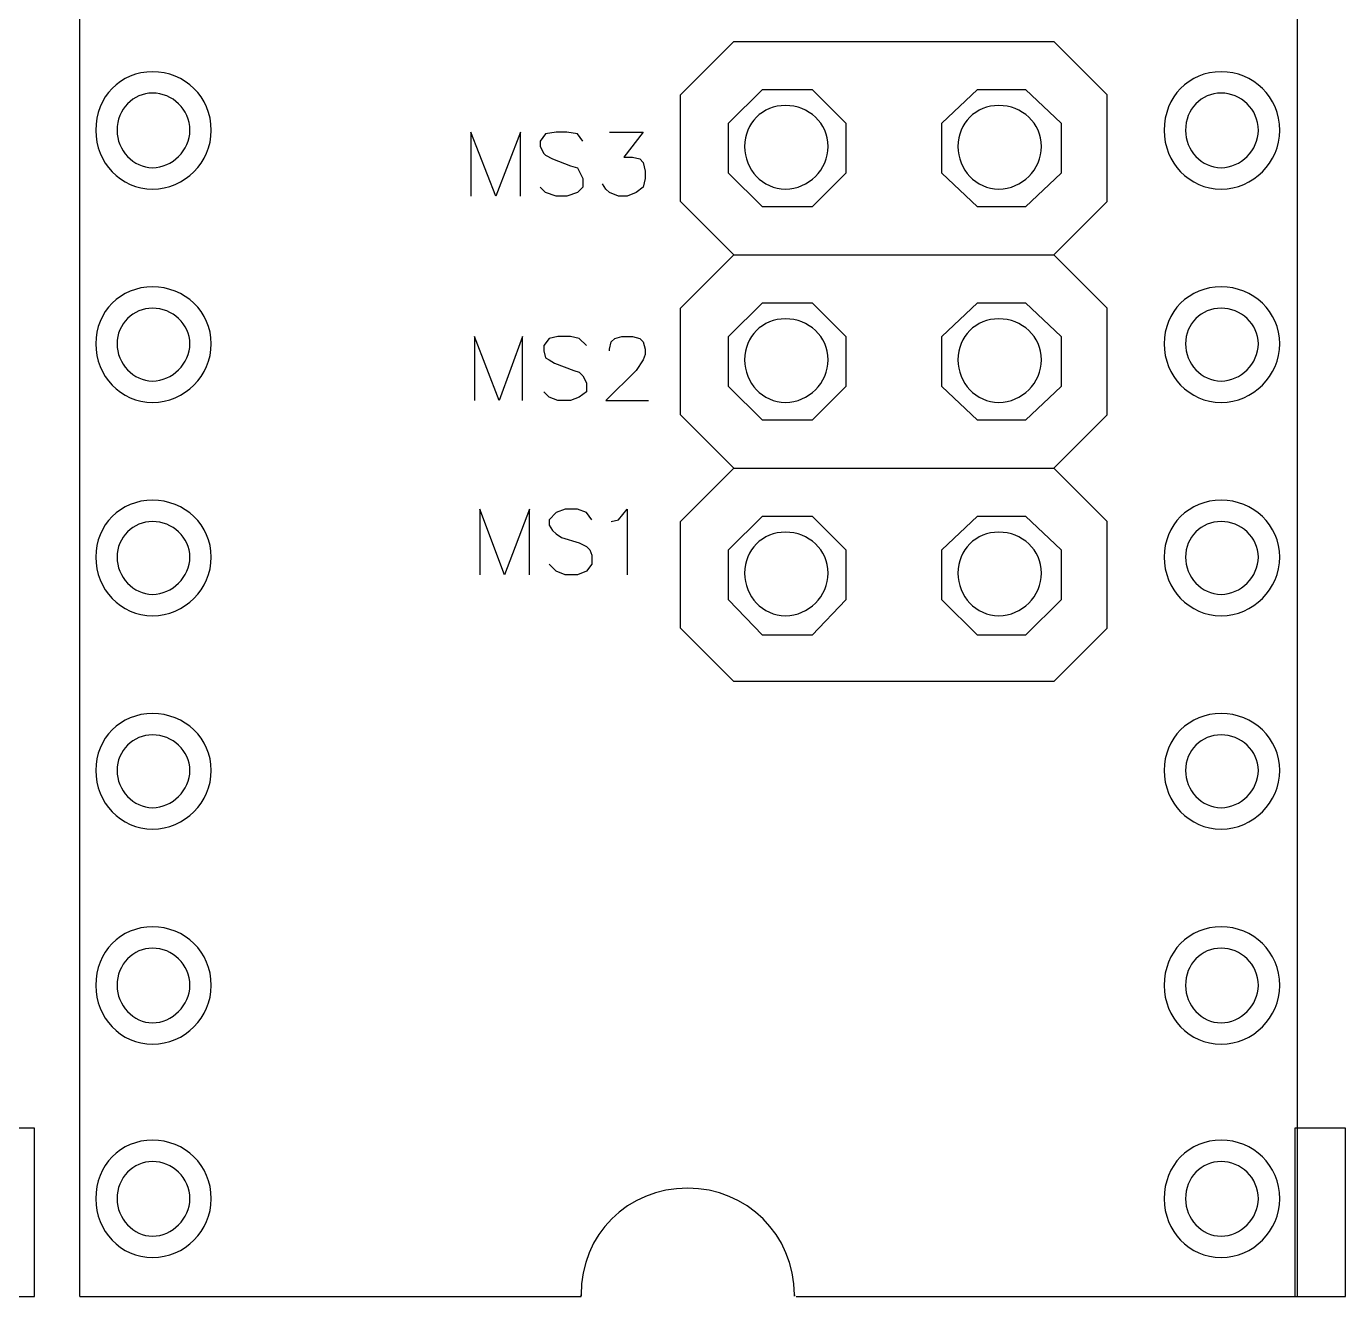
# Model space of a CAD drawing. Extents: x 236 to 550, y 195 to 401.
# Drawn here: x 348.33 to 392.85, y 314.84 to 357.71 of the extents above; entities that cross this region are included whole.
import ezdxf

# ---------------------------------------------------------------- set-up
doc = ezdxf.new("R2010")
doc.units = 0
doc.layers.add('x3v1_1_wiring_diagram', color=7, linetype='CONTINUOUS')

msp = doc.modelspace()

# ---------------------------------------------------------------- linework, layer by layer
at = {"layer": 'x3v1_1_wiring_diagram', "color": 7}
for points in [[(350.1275, 314.8367), (350.1275, 371.8366)], [(391.2276, 314.8367), (391.2276, 371.8366)], [(372.2077, 349.9968), (370.4077, 351.7968), (370.4077, 355.3968), (372.2077, 357.1968), (383.0077, 357.1968)], [(384.8077, 355.3968), (383.0077, 357.1968)], [(374.8476, 355.5768), (375.9877, 354.4367), (375.9877, 352.7566), (374.8476, 351.6168), (373.1675, 351.6168), (372.0277, 352.7566), (372.0277, 354.4367), (373.1675, 355.5768), (374.8476, 355.5768), (374.8476, 355.5768)], [(374.8476, 355.5768), (375.9877, 354.4367), (375.9877, 352.7566), (374.8476, 351.6168), (373.1675, 351.6168), (372.0277, 352.7566), (372.0277, 354.4367), (373.1675, 355.5768), (374.8476, 355.5768), (374.8476, 355.5768)], [(382.0476, 355.5768), (383.2475, 354.4367), (383.2475, 352.7566), (382.0476, 351.6168), (380.4276, 351.6168), (379.2277, 352.7566), (379.2277, 354.4367), (380.4276, 355.5768), (382.0476, 355.5768), (382.0476, 355.5768)], [(382.0476, 355.5768), (383.2475, 354.4367), (383.2475, 352.7566), (382.0476, 351.6168), (380.4276, 351.6168), (379.2277, 352.7566), (379.2277, 354.4367), (380.4276, 355.5768), (382.0476, 355.5768), (382.0476, 355.5768)], [(384.8077, 351.7968), (384.8077, 355.3968)], [(354.5677, 354.1966), (354.5677, 354.1966), (354.5677, 354.1966)], [(354.5677, 354.1966), (354.5677, 354.1966), (354.5677, 354.1966)], [(365.0077, 351.9768), (365.0077, 354.1368), (364.1675, 351.9768), (363.3276, 354.1368), (363.3276, 351.9768)], [(367.1076, 353.8366), (366.9276, 354.0767), (366.5676, 354.1368), (366.2076, 354.1368), (365.8476, 354.0767), (365.6676, 353.8366), (365.6676, 353.6566), (365.7875, 353.4168), (365.8476, 353.3567), (366.0877, 353.2368), (366.6875, 352.9967), (366.9276, 352.9366), (367.1076, 352.5766), (367.1076, 352.2767), (366.9276, 352.0967), (366.5676, 351.9768), (366.2076, 351.9768), (365.8476, 352.0967), (365.6676, 352.2767)], [(368.0076, 354.1368), (369.1477, 354.1368), (368.4875, 353.2966), (368.7877, 353.2966), (369.0275, 353.2368), (369.1477, 353.1166), (369.2075, 352.8167), (369.2075, 352.5766), (369.1477, 352.2767), (368.9076, 352.0967), (368.6077, 351.9768), (368.3075, 351.9768), (368.0076, 352.0967), (367.8877, 352.2166), (367.7675, 352.3966)], [(390.6275, 354.1966), (390.6275, 354.1966), (390.6275, 354.1966)], [(390.6275, 354.1966), (390.6275, 354.1966), (390.6275, 354.1966)], [(383.0077, 349.9968), (384.8077, 351.7968)], [(383.0077, 335.5968), (372.2077, 335.5968), (370.4077, 337.3968), (370.4077, 340.9968), (372.2077, 342.7968), (370.4077, 344.5968), (370.4077, 348.1968), (372.2077, 349.9968)], [(372.2077, 349.9968), (383.0077, 349.9968)], [(384.8077, 348.1968), (383.0077, 349.9968)], [(374.8476, 348.3768), (375.9877, 347.2367), (375.9877, 345.5566), (374.8476, 344.4168), (373.1675, 344.4168), (372.0277, 345.5566), (372.0277, 347.2367), (373.1675, 348.3768), (374.8476, 348.3768), (374.8476, 348.3768)], [(374.8476, 348.3768), (375.9877, 347.2367), (375.9877, 345.5566), (374.8476, 344.4168), (373.1675, 344.4168), (372.0277, 345.5566), (372.0277, 347.2367), (373.1675, 348.3768), (374.8476, 348.3768), (374.8476, 348.3768)], [(382.0476, 348.3768), (383.2475, 347.2367), (383.2475, 345.5566), (382.0476, 344.4168), (380.4276, 344.4168), (379.2277, 345.5566), (379.2277, 347.2367), (380.4276, 348.3768), (382.0476, 348.3768), (382.0476, 348.3768)], [(382.0476, 348.3768), (383.2475, 347.2367), (383.2475, 345.5566), (382.0476, 344.4168), (380.4276, 344.4168), (379.2277, 345.5566), (379.2277, 347.2367), (380.4276, 348.3768), (382.0476, 348.3768), (382.0476, 348.3768)], [(384.8077, 344.5968), (384.8077, 348.1968)], [(354.5677, 346.9966), (354.5677, 346.9966), (354.5677, 346.9966)], [(354.5677, 346.9966), (354.5677, 346.9966), (354.5677, 346.9966)], [(365.0675, 345.0767), (365.0675, 347.2367), (364.2877, 345.0767), (363.4475, 347.2367), (363.4475, 345.0767)], [(367.2275, 346.9368), (366.9877, 347.1766), (366.6875, 347.2367), (366.2677, 347.2367), (365.9675, 347.1766), (365.7875, 346.9368), (365.7875, 346.7568), (365.8476, 346.5167), (365.9675, 346.4566), (366.1475, 346.3367), (366.8077, 346.0966), (366.9877, 346.0368), (367.1076, 345.9166), (367.2275, 345.6768), (367.2275, 345.3766), (366.9877, 345.1966), (366.6875, 345.0767), (366.2677, 345.0767), (365.9675, 345.1966), (365.7875, 345.3766)], [(368.0076, 346.7568), (368.0076, 346.8166), (368.0677, 347.0567), (368.1876, 347.1766), (368.4277, 347.2367), (368.7877, 347.2367), (369.0275, 347.1766), (369.1477, 347.0567), (369.2075, 346.8166), (369.2075, 346.6366), (369.1477, 346.4566), (368.9076, 346.0966), (367.8877, 345.0767), (369.3277, 345.0767)], [(390.6275, 346.9966), (390.6275, 346.9966), (390.6275, 346.9966)], [(390.6275, 346.9966), (390.6275, 346.9966), (390.6275, 346.9966)], [(384.8077, 340.9968), (383.0077, 342.7968), (384.8077, 344.5968)], [(372.2077, 342.7968), (383.0077, 342.7968)], [(365.3076, 339.1968), (365.3076, 341.4166), (364.4677, 339.1968), (363.6275, 341.4166), (363.6275, 339.1968)], [(367.4075, 341.0566), (367.2275, 341.2967), (366.9276, 341.4166), (366.5075, 341.4166), (366.2076, 341.2967), (365.9675, 341.0566), (365.9675, 340.8766), (366.0877, 340.6966), (366.2076, 340.5767), (366.3876, 340.4568), (366.9877, 340.2768), (367.2275, 340.1566), (367.3477, 340.0367), (367.4075, 339.8567), (367.4075, 339.5568), (367.2275, 339.3167), (366.9276, 339.1968), (366.5075, 339.1968), (366.2076, 339.3167), (365.9675, 339.5568)], [(368.0677, 340.9968), (368.3075, 341.0566), (368.6077, 341.4166), (368.6077, 339.1968)], [(374.8476, 341.1768), (375.9877, 340.0367), (375.9877, 338.3566), (374.8476, 337.1567), (373.1675, 337.1567), (372.0277, 338.3566), (372.0277, 340.0367), (373.1675, 341.1768), (374.8476, 341.1768), (374.8476, 341.1768)], [(374.8476, 341.1768), (375.9877, 340.0367), (375.9877, 338.3566), (374.8476, 337.1567), (373.1675, 337.1567), (372.0277, 338.3566), (372.0277, 340.0367), (373.1675, 341.1768), (374.8476, 341.1768), (374.8476, 341.1768)], [(382.0476, 341.1768), (383.2475, 340.0367), (383.2475, 338.3566), (382.0476, 337.1567), (380.4276, 337.1567), (379.2277, 338.3566), (379.2277, 340.0367), (380.4276, 341.1768), (382.0476, 341.1768), (382.0476, 341.1768)], [(382.0476, 341.1768), (383.2475, 340.0367), (383.2475, 338.3566), (382.0476, 337.1567), (380.4276, 337.1567), (379.2277, 338.3566), (379.2277, 340.0367), (380.4276, 341.1768), (382.0476, 341.1768), (382.0476, 341.1768)], [(384.8077, 337.3968), (384.8077, 340.9968)], [(354.5677, 339.7966), (354.5677, 339.7966), (354.5677, 339.7966)], [(354.5677, 339.7966), (354.5677, 339.7966), (354.5677, 339.7966)], [(390.6275, 339.7966), (390.6275, 339.7966), (390.6275, 339.7966)], [(390.6275, 339.7966), (390.6275, 339.7966), (390.6275, 339.7966)], [(383.0077, 335.5968), (384.8077, 337.3968)], [(354.5677, 332.5966), (354.5677, 332.5966), (354.5677, 332.5966)], [(354.5677, 332.5966), (354.5677, 332.5966), (354.5677, 332.5966)], [(390.6275, 332.5966), (390.6275, 332.5966), (390.6275, 332.5966)], [(390.6275, 332.5966), (390.6275, 332.5966), (390.6275, 332.5966)], [(354.5677, 325.3368), (354.5677, 325.3368), (354.5677, 325.3368)], [(354.5677, 325.3368), (354.5677, 325.3368), (354.5677, 325.3368)], [(390.6275, 325.3368), (390.6275, 325.3368), (390.6275, 325.3368)], [(390.6275, 325.3368), (390.6275, 325.3368), (390.6275, 325.3368)], [(346.8872, 314.8367), (348.5999, 314.8367), (348.5999, 320.5273), (346.8872, 320.5273), (346.8872, 314.8367), (346.8872, 314.8367)], [(391.138, 314.8367), (392.8507, 314.8367), (392.8507, 320.5273), (391.138, 320.5273), (391.138, 314.8367), (391.138, 314.8367)], [(354.5677, 318.1368), (354.5677, 318.1368), (354.5677, 318.1368)], [(354.5677, 318.1368), (354.5677, 318.1368), (354.5677, 318.1368)], [(390.6275, 318.1368), (390.6275, 318.1368), (390.6275, 318.1368)], [(390.6275, 318.1368), (390.6275, 318.1368), (390.6275, 318.1368)], [(350.1275, 314.8367), (367.0475, 314.8367)], [(374.3076, 314.8367), (391.2276, 314.8367)]]:
    msp.add_lwpolyline(points, dxfattribs=at)
at = {"layer": 'x3v1_1_wiring_diagram', "color": 1}
for points in [[(353.8477, 354.1966), (353.8477, 354.1966)], [(353.8477, 354.1966), (353.8477, 354.1966)], [(389.9075, 354.1966), (389.9075, 354.1966)], [(389.9075, 354.1966), (389.9075, 354.1966)], [(375.3876, 353.6566), (375.3876, 353.6566)], [(375.3876, 353.6566), (375.3876, 353.6566)], [(382.5876, 353.6566), (382.5876, 353.6566)], [(382.5876, 353.6566), (382.5876, 353.6566)], [(353.8477, 346.9966), (353.8477, 346.9966)], [(353.8477, 346.9966), (353.8477, 346.9966)], [(389.9075, 346.9966), (389.9075, 346.9966)], [(389.9075, 346.9966), (389.9075, 346.9966)], [(375.3876, 346.4566), (375.3876, 346.4566)], [(375.3876, 346.4566), (375.3876, 346.4566)], [(382.5876, 346.4566), (382.5876, 346.4566)], [(382.5876, 346.4566), (382.5876, 346.4566)], [(353.8477, 339.7966), (353.8477, 339.7966)], [(353.8477, 339.7966), (353.8477, 339.7966)], [(389.9075, 339.7966), (389.9075, 339.7966)], [(389.9075, 339.7966), (389.9075, 339.7966)], [(375.3876, 339.2566), (375.3876, 339.2566)], [(375.3876, 339.2566), (375.3876, 339.2566)], [(382.5876, 339.2566), (382.5876, 339.2566)], [(382.5876, 339.2566), (382.5876, 339.2566)], [(353.8477, 332.5966), (353.8477, 332.5966)], [(353.8477, 332.5966), (353.8477, 332.5966)], [(389.9075, 332.5966), (389.9075, 332.5966)], [(389.9075, 332.5966), (389.9075, 332.5966)], [(353.8477, 325.3368), (353.8477, 325.3368)], [(353.8477, 325.3368), (353.8477, 325.3368)], [(389.9075, 325.3368), (389.9075, 325.3368)], [(389.9075, 325.3368), (389.9075, 325.3368)], [(353.8477, 318.1368), (353.8477, 318.1368)], [(353.8477, 318.1368), (353.8477, 318.1368)], [(389.9075, 318.1368), (389.9075, 318.1368)], [(389.9075, 318.1368), (389.9075, 318.1368)]]:
    msp.add_lwpolyline(points, dxfattribs=at)
at = {"layer": 'x3v1_1_wiring_diagram', "color": 7}
for points in [[(352.5877, 356.1766), (351.5077, 356.1766), (350.6675, 355.3367), (350.6675, 354.1966)], [(352.5877, 356.1766), (351.5077, 356.1766), (350.6675, 355.3367), (350.6675, 354.1966)], [(352.5877, 356.1766), (351.5077, 356.1766), (350.6675, 355.3367), (350.6675, 354.1966)], [(352.5877, 356.1766), (351.5077, 356.1766), (350.6675, 355.3367), (350.6675, 354.1966)], [(354.5677, 354.1966), (354.5677, 355.3367), (353.6677, 356.1766), (352.5877, 356.1766)], [(354.5677, 354.1966), (354.5677, 355.3367), (353.6677, 356.1766), (352.5877, 356.1766)], [(354.5677, 354.1966), (354.5677, 355.3367), (353.6677, 356.1766), (352.5877, 356.1766)], [(354.5677, 354.1966), (354.5677, 355.3367), (353.6677, 356.1766), (352.5877, 356.1766)], [(388.6475, 356.1766), (387.5675, 356.1766), (386.7276, 355.3367), (386.7276, 354.1966)], [(388.6475, 356.1766), (387.5675, 356.1766), (386.7276, 355.3367), (386.7276, 354.1966)], [(388.6475, 356.1766), (387.5675, 356.1766), (386.7276, 355.3367), (386.7276, 354.1966)], [(388.6475, 356.1766), (387.5675, 356.1766), (386.7276, 355.3367), (386.7276, 354.1966)], [(390.6275, 354.1966), (390.6275, 355.3367), (389.7275, 356.1766), (388.6475, 356.1766)], [(390.6275, 354.1966), (390.6275, 355.3367), (389.7275, 356.1766), (388.6475, 356.1766)], [(390.6275, 354.1966), (390.6275, 355.3367), (389.7275, 356.1766), (388.6475, 356.1766)], [(390.6275, 354.1966), (390.6275, 355.3367), (389.7275, 356.1766), (388.6475, 356.1766)], [(350.6675, 354.1966), (350.6675, 353.1166), (351.5077, 352.2166), (352.5877, 352.2166)], [(350.6675, 354.1966), (350.6675, 353.1166), (351.5077, 352.2166), (352.5877, 352.2166)], [(350.6675, 354.1966), (350.6675, 353.1166), (351.5077, 352.2166), (352.5877, 352.2166)], [(350.6675, 354.1966), (350.6675, 353.1166), (351.5077, 352.2166), (352.5877, 352.2166)], [(352.5877, 352.2166), (353.6677, 352.2166), (354.5677, 353.1166), (354.5677, 354.1966)], [(352.5877, 352.2166), (353.6677, 352.2166), (354.5677, 353.1166), (354.5677, 354.1966)], [(352.5877, 352.2166), (353.6677, 352.2166), (354.5677, 353.1166), (354.5677, 354.1966)], [(352.5877, 352.2166), (353.6677, 352.2166), (354.5677, 353.1166), (354.5677, 354.1966)], [(386.7276, 354.1966), (386.7276, 353.1166), (387.5675, 352.2166), (388.6475, 352.2166)], [(386.7276, 354.1966), (386.7276, 353.1166), (387.5675, 352.2166), (388.6475, 352.2166)], [(386.7276, 354.1966), (386.7276, 353.1166), (387.5675, 352.2166), (388.6475, 352.2166)], [(386.7276, 354.1966), (386.7276, 353.1166), (387.5675, 352.2166), (388.6475, 352.2166)], [(388.6475, 352.2166), (389.7275, 352.2166), (390.6275, 353.1166), (390.6275, 354.1966)], [(388.6475, 352.2166), (389.7275, 352.2166), (390.6275, 353.1166), (390.6275, 354.1966)], [(388.6475, 352.2166), (389.7275, 352.2166), (390.6275, 353.1166), (390.6275, 354.1966)], [(388.6475, 352.2166), (389.7275, 352.2166), (390.6275, 353.1166), (390.6275, 354.1966)], [(352.5877, 348.9168), (351.5077, 348.9168), (350.6675, 348.0766), (350.6675, 346.9966)], [(352.5877, 348.9168), (351.5077, 348.9168), (350.6675, 348.0766), (350.6675, 346.9966)], [(352.5877, 348.9168), (351.5077, 348.9168), (350.6675, 348.0766), (350.6675, 346.9966)], [(352.5877, 348.9168), (351.5077, 348.9168), (350.6675, 348.0766), (350.6675, 346.9966)], [(354.5677, 346.9966), (354.5677, 348.0766), (353.6677, 348.9168), (352.5877, 348.9168)], [(354.5677, 346.9966), (354.5677, 348.0766), (353.6677, 348.9168), (352.5877, 348.9168)], [(354.5677, 346.9966), (354.5677, 348.0766), (353.6677, 348.9168), (352.5877, 348.9168)], [(354.5677, 346.9966), (354.5677, 348.0766), (353.6677, 348.9168), (352.5877, 348.9168)], [(388.6475, 348.9168), (387.5675, 348.9168), (386.7276, 348.0766), (386.7276, 346.9966)], [(388.6475, 348.9168), (387.5675, 348.9168), (386.7276, 348.0766), (386.7276, 346.9966)], [(388.6475, 348.9168), (387.5675, 348.9168), (386.7276, 348.0766), (386.7276, 346.9966)], [(388.6475, 348.9168), (387.5675, 348.9168), (386.7276, 348.0766), (386.7276, 346.9966)], [(390.6275, 346.9966), (390.6275, 348.0766), (389.7275, 348.9168), (388.6475, 348.9168)], [(390.6275, 346.9966), (390.6275, 348.0766), (389.7275, 348.9168), (388.6475, 348.9168)], [(390.6275, 346.9966), (390.6275, 348.0766), (389.7275, 348.9168), (388.6475, 348.9168)], [(390.6275, 346.9966), (390.6275, 348.0766), (389.7275, 348.9168), (388.6475, 348.9168)], [(350.6675, 346.9966), (350.6675, 345.9166), (351.5077, 345.0166), (352.5877, 345.0166)], [(350.6675, 346.9966), (350.6675, 345.9166), (351.5077, 345.0166), (352.5877, 345.0166)], [(350.6675, 346.9966), (350.6675, 345.9166), (351.5077, 345.0166), (352.5877, 345.0166)], [(350.6675, 346.9966), (350.6675, 345.9166), (351.5077, 345.0166), (352.5877, 345.0166)], [(352.5877, 345.0166), (353.6677, 345.0166), (354.5677, 345.9166), (354.5677, 346.9966)], [(352.5877, 345.0166), (353.6677, 345.0166), (354.5677, 345.9166), (354.5677, 346.9966)], [(352.5877, 345.0166), (353.6677, 345.0166), (354.5677, 345.9166), (354.5677, 346.9966)], [(352.5877, 345.0166), (353.6677, 345.0166), (354.5677, 345.9166), (354.5677, 346.9966)], [(386.7276, 346.9966), (386.7276, 345.9166), (387.5675, 345.0166), (388.6475, 345.0166)], [(386.7276, 346.9966), (386.7276, 345.9166), (387.5675, 345.0166), (388.6475, 345.0166)], [(386.7276, 346.9966), (386.7276, 345.9166), (387.5675, 345.0166), (388.6475, 345.0166)], [(386.7276, 346.9966), (386.7276, 345.9166), (387.5675, 345.0166), (388.6475, 345.0166)], [(388.6475, 345.0166), (389.7275, 345.0166), (390.6275, 345.9166), (390.6275, 346.9966)], [(388.6475, 345.0166), (389.7275, 345.0166), (390.6275, 345.9166), (390.6275, 346.9966)], [(388.6475, 345.0166), (389.7275, 345.0166), (390.6275, 345.9166), (390.6275, 346.9966)], [(388.6475, 345.0166), (389.7275, 345.0166), (390.6275, 345.9166), (390.6275, 346.9966)], [(352.5877, 341.7168), (351.5077, 341.7168), (350.6675, 340.8766), (350.6675, 339.7966)], [(352.5877, 341.7168), (351.5077, 341.7168), (350.6675, 340.8766), (350.6675, 339.7966)], [(352.5877, 341.7168), (351.5077, 341.7168), (350.6675, 340.8766), (350.6675, 339.7966)], [(352.5877, 341.7168), (351.5077, 341.7168), (350.6675, 340.8766), (350.6675, 339.7966)], [(354.5677, 339.7966), (354.5677, 340.8766), (353.6677, 341.7168), (352.5877, 341.7168)], [(354.5677, 339.7966), (354.5677, 340.8766), (353.6677, 341.7168), (352.5877, 341.7168)], [(354.5677, 339.7966), (354.5677, 340.8766), (353.6677, 341.7168), (352.5877, 341.7168)], [(354.5677, 339.7966), (354.5677, 340.8766), (353.6677, 341.7168), (352.5877, 341.7168)], [(388.6475, 341.7168), (387.5675, 341.7168), (386.7276, 340.8766), (386.7276, 339.7966)], [(388.6475, 341.7168), (387.5675, 341.7168), (386.7276, 340.8766), (386.7276, 339.7966)], [(388.6475, 341.7168), (387.5675, 341.7168), (386.7276, 340.8766), (386.7276, 339.7966)], [(388.6475, 341.7168), (387.5675, 341.7168), (386.7276, 340.8766), (386.7276, 339.7966)], [(390.6275, 339.7966), (390.6275, 340.8766), (389.7275, 341.7168), (388.6475, 341.7168)], [(390.6275, 339.7966), (390.6275, 340.8766), (389.7275, 341.7168), (388.6475, 341.7168)], [(390.6275, 339.7966), (390.6275, 340.8766), (389.7275, 341.7168), (388.6475, 341.7168)], [(390.6275, 339.7966), (390.6275, 340.8766), (389.7275, 341.7168), (388.6475, 341.7168)], [(350.6675, 339.7966), (350.6675, 338.7166), (351.5077, 337.8166), (352.5877, 337.8166)], [(350.6675, 339.7966), (350.6675, 338.7166), (351.5077, 337.8166), (352.5877, 337.8166)], [(350.6675, 339.7966), (350.6675, 338.7166), (351.5077, 337.8166), (352.5877, 337.8166)], [(350.6675, 339.7966), (350.6675, 338.7166), (351.5077, 337.8166), (352.5877, 337.8166)], [(352.5877, 337.8166), (353.6677, 337.8166), (354.5677, 338.7166), (354.5677, 339.7966)], [(352.5877, 337.8166), (353.6677, 337.8166), (354.5677, 338.7166), (354.5677, 339.7966)], [(352.5877, 337.8166), (353.6677, 337.8166), (354.5677, 338.7166), (354.5677, 339.7966)], [(352.5877, 337.8166), (353.6677, 337.8166), (354.5677, 338.7166), (354.5677, 339.7966)], [(386.7276, 339.7966), (386.7276, 338.7166), (387.5675, 337.8166), (388.6475, 337.8166)], [(386.7276, 339.7966), (386.7276, 338.7166), (387.5675, 337.8166), (388.6475, 337.8166)], [(386.7276, 339.7966), (386.7276, 338.7166), (387.5675, 337.8166), (388.6475, 337.8166)], [(386.7276, 339.7966), (386.7276, 338.7166), (387.5675, 337.8166), (388.6475, 337.8166)], [(388.6475, 337.8166), (389.7275, 337.8166), (390.6275, 338.7166), (390.6275, 339.7966)], [(388.6475, 337.8166), (389.7275, 337.8166), (390.6275, 338.7166), (390.6275, 339.7966)], [(388.6475, 337.8166), (389.7275, 337.8166), (390.6275, 338.7166), (390.6275, 339.7966)], [(388.6475, 337.8166), (389.7275, 337.8166), (390.6275, 338.7166), (390.6275, 339.7966)], [(352.5877, 334.5168), (351.5077, 334.5168), (350.6675, 333.6766), (350.6675, 332.5966)], [(352.5877, 334.5168), (351.5077, 334.5168), (350.6675, 333.6766), (350.6675, 332.5966)], [(352.5877, 334.5168), (351.5077, 334.5168), (350.6675, 333.6766), (350.6675, 332.5966)], [(352.5877, 334.5168), (351.5077, 334.5168), (350.6675, 333.6766), (350.6675, 332.5966)], [(354.5677, 332.5966), (354.5677, 333.6766), (353.6677, 334.5168), (352.5877, 334.5168)], [(354.5677, 332.5966), (354.5677, 333.6766), (353.6677, 334.5168), (352.5877, 334.5168)], [(354.5677, 332.5966), (354.5677, 333.6766), (353.6677, 334.5168), (352.5877, 334.5168)], [(354.5677, 332.5966), (354.5677, 333.6766), (353.6677, 334.5168), (352.5877, 334.5168)], [(388.6475, 334.5168), (387.5675, 334.5168), (386.7276, 333.6766), (386.7276, 332.5966)], [(388.6475, 334.5168), (387.5675, 334.5168), (386.7276, 333.6766), (386.7276, 332.5966)], [(388.6475, 334.5168), (387.5675, 334.5168), (386.7276, 333.6766), (386.7276, 332.5966)], [(388.6475, 334.5168), (387.5675, 334.5168), (386.7276, 333.6766), (386.7276, 332.5966)], [(390.6275, 332.5966), (390.6275, 333.6766), (389.7275, 334.5168), (388.6475, 334.5168)], [(390.6275, 332.5966), (390.6275, 333.6766), (389.7275, 334.5168), (388.6475, 334.5168)], [(390.6275, 332.5966), (390.6275, 333.6766), (389.7275, 334.5168), (388.6475, 334.5168)], [(390.6275, 332.5966), (390.6275, 333.6766), (389.7275, 334.5168), (388.6475, 334.5168)], [(350.6675, 332.5966), (350.6675, 331.5166), (351.5077, 330.6166), (352.5877, 330.6166)], [(350.6675, 332.5966), (350.6675, 331.5166), (351.5077, 330.6166), (352.5877, 330.6166)], [(350.6675, 332.5966), (350.6675, 331.5166), (351.5077, 330.6166), (352.5877, 330.6166)], [(350.6675, 332.5966), (350.6675, 331.5166), (351.5077, 330.6166), (352.5877, 330.6166)], [(352.5877, 330.6166), (353.6677, 330.6166), (354.5677, 331.5166), (354.5677, 332.5966)], [(352.5877, 330.6166), (353.6677, 330.6166), (354.5677, 331.5166), (354.5677, 332.5966)], [(352.5877, 330.6166), (353.6677, 330.6166), (354.5677, 331.5166), (354.5677, 332.5966)], [(352.5877, 330.6166), (353.6677, 330.6166), (354.5677, 331.5166), (354.5677, 332.5966)], [(386.7276, 332.5966), (386.7276, 331.5166), (387.5675, 330.6166), (388.6475, 330.6166)], [(386.7276, 332.5966), (386.7276, 331.5166), (387.5675, 330.6166), (388.6475, 330.6166)], [(386.7276, 332.5966), (386.7276, 331.5166), (387.5675, 330.6166), (388.6475, 330.6166)], [(386.7276, 332.5966), (386.7276, 331.5166), (387.5675, 330.6166), (388.6475, 330.6166)], [(388.6475, 330.6166), (389.7275, 330.6166), (390.6275, 331.5166), (390.6275, 332.5966)], [(388.6475, 330.6166), (389.7275, 330.6166), (390.6275, 331.5166), (390.6275, 332.5966)], [(388.6475, 330.6166), (389.7275, 330.6166), (390.6275, 331.5166), (390.6275, 332.5966)], [(388.6475, 330.6166), (389.7275, 330.6166), (390.6275, 331.5166), (390.6275, 332.5966)], [(352.5877, 327.3168), (351.5077, 327.3168), (350.6675, 326.4766), (350.6675, 325.3368)], [(352.5877, 327.3168), (351.5077, 327.3168), (350.6675, 326.4766), (350.6675, 325.3368)], [(352.5877, 327.3168), (351.5077, 327.3168), (350.6675, 326.4766), (350.6675, 325.3368)], [(352.5877, 327.3168), (351.5077, 327.3168), (350.6675, 326.4766), (350.6675, 325.3368)], [(354.5677, 325.3368), (354.5677, 326.4766), (353.6677, 327.3168), (352.5877, 327.3168)], [(354.5677, 325.3368), (354.5677, 326.4766), (353.6677, 327.3168), (352.5877, 327.3168)], [(354.5677, 325.3368), (354.5677, 326.4766), (353.6677, 327.3168), (352.5877, 327.3168)], [(354.5677, 325.3368), (354.5677, 326.4766), (353.6677, 327.3168), (352.5877, 327.3168)], [(388.6475, 327.3168), (387.5675, 327.3168), (386.7276, 326.4766), (386.7276, 325.3368)], [(388.6475, 327.3168), (387.5675, 327.3168), (386.7276, 326.4766), (386.7276, 325.3368)], [(388.6475, 327.3168), (387.5675, 327.3168), (386.7276, 326.4766), (386.7276, 325.3368)], [(388.6475, 327.3168), (387.5675, 327.3168), (386.7276, 326.4766), (386.7276, 325.3368)], [(390.6275, 325.3368), (390.6275, 326.4766), (389.7275, 327.3168), (388.6475, 327.3168)], [(390.6275, 325.3368), (390.6275, 326.4766), (389.7275, 327.3168), (388.6475, 327.3168)], [(390.6275, 325.3368), (390.6275, 326.4766), (389.7275, 327.3168), (388.6475, 327.3168)], [(390.6275, 325.3368), (390.6275, 326.4766), (389.7275, 327.3168), (388.6475, 327.3168)], [(350.6675, 325.3368), (350.6675, 324.2568), (351.5077, 323.3568), (352.5877, 323.3568)], [(350.6675, 325.3368), (350.6675, 324.2568), (351.5077, 323.3568), (352.5877, 323.3568)], [(350.6675, 325.3368), (350.6675, 324.2568), (351.5077, 323.3568), (352.5877, 323.3568)], [(350.6675, 325.3368), (350.6675, 324.2568), (351.5077, 323.3568), (352.5877, 323.3568)], [(352.5877, 323.3568), (353.6677, 323.3568), (354.5677, 324.2568), (354.5677, 325.3368)], [(352.5877, 323.3568), (353.6677, 323.3568), (354.5677, 324.2568), (354.5677, 325.3368)], [(352.5877, 323.3568), (353.6677, 323.3568), (354.5677, 324.2568), (354.5677, 325.3368)], [(352.5877, 323.3568), (353.6677, 323.3568), (354.5677, 324.2568), (354.5677, 325.3368)], [(386.7276, 325.3368), (386.7276, 324.2568), (387.5675, 323.3568), (388.6475, 323.3568)], [(386.7276, 325.3368), (386.7276, 324.2568), (387.5675, 323.3568), (388.6475, 323.3568)], [(386.7276, 325.3368), (386.7276, 324.2568), (387.5675, 323.3568), (388.6475, 323.3568)], [(386.7276, 325.3368), (386.7276, 324.2568), (387.5675, 323.3568), (388.6475, 323.3568)], [(388.6475, 323.3568), (389.7275, 323.3568), (390.6275, 324.2568), (390.6275, 325.3368)], [(388.6475, 323.3568), (389.7275, 323.3568), (390.6275, 324.2568), (390.6275, 325.3368)], [(388.6475, 323.3568), (389.7275, 323.3568), (390.6275, 324.2568), (390.6275, 325.3368)], [(388.6475, 323.3568), (389.7275, 323.3568), (390.6275, 324.2568), (390.6275, 325.3368)], [(352.5877, 320.1168), (351.5077, 320.1168), (350.6675, 319.2766), (350.6675, 318.1368)], [(352.5877, 320.1168), (351.5077, 320.1168), (350.6675, 319.2766), (350.6675, 318.1368)], [(352.5877, 320.1168), (351.5077, 320.1168), (350.6675, 319.2766), (350.6675, 318.1368)], [(352.5877, 320.1168), (351.5077, 320.1168), (350.6675, 319.2766), (350.6675, 318.1368)], [(354.5677, 318.1368), (354.5677, 319.2766), (353.6677, 320.1168), (352.5877, 320.1168)], [(354.5677, 318.1368), (354.5677, 319.2766), (353.6677, 320.1168), (352.5877, 320.1168)], [(354.5677, 318.1368), (354.5677, 319.2766), (353.6677, 320.1168), (352.5877, 320.1168)], [(354.5677, 318.1368), (354.5677, 319.2766), (353.6677, 320.1168), (352.5877, 320.1168)], [(388.6475, 320.1168), (387.5675, 320.1168), (386.7276, 319.2766), (386.7276, 318.1368)], [(388.6475, 320.1168), (387.5675, 320.1168), (386.7276, 319.2766), (386.7276, 318.1368)], [(388.6475, 320.1168), (387.5675, 320.1168), (386.7276, 319.2766), (386.7276, 318.1368)], [(388.6475, 320.1168), (387.5675, 320.1168), (386.7276, 319.2766), (386.7276, 318.1368)], [(390.6275, 318.1368), (390.6275, 319.2766), (389.7275, 320.1168), (388.6475, 320.1168)], [(390.6275, 318.1368), (390.6275, 319.2766), (389.7275, 320.1168), (388.6475, 320.1168)], [(390.6275, 318.1368), (390.6275, 319.2766), (389.7275, 320.1168), (388.6475, 320.1168)], [(390.6275, 318.1368), (390.6275, 319.2766), (389.7275, 320.1168), (388.6475, 320.1168)], [(370.6475, 318.4968), (368.6077, 318.4968), (367.0475, 316.9366), (367.0475, 314.8968)], [(374.2475, 314.8968), (374.2475, 316.9366), (372.6275, 318.4968), (370.6475, 318.4968)], [(350.6675, 318.1368), (350.6675, 317.0568), (351.5077, 316.1568), (352.5877, 316.1568)], [(350.6675, 318.1368), (350.6675, 317.0568), (351.5077, 316.1568), (352.5877, 316.1568)], [(350.6675, 318.1368), (350.6675, 317.0568), (351.5077, 316.1568), (352.5877, 316.1568)], [(350.6675, 318.1368), (350.6675, 317.0568), (351.5077, 316.1568), (352.5877, 316.1568)], [(352.5877, 316.1568), (353.6677, 316.1568), (354.5677, 317.0568), (354.5677, 318.1368)], [(352.5877, 316.1568), (353.6677, 316.1568), (354.5677, 317.0568), (354.5677, 318.1368)], [(352.5877, 316.1568), (353.6677, 316.1568), (354.5677, 317.0568), (354.5677, 318.1368)], [(352.5877, 316.1568), (353.6677, 316.1568), (354.5677, 317.0568), (354.5677, 318.1368)], [(386.7276, 318.1368), (386.7276, 317.0568), (387.5675, 316.1568), (388.6475, 316.1568)], [(386.7276, 318.1368), (386.7276, 317.0568), (387.5675, 316.1568), (388.6475, 316.1568)], [(386.7276, 318.1368), (386.7276, 317.0568), (387.5675, 316.1568), (388.6475, 316.1568)], [(386.7276, 318.1368), (386.7276, 317.0568), (387.5675, 316.1568), (388.6475, 316.1568)], [(388.6475, 316.1568), (389.7275, 316.1568), (390.6275, 317.0568), (390.6275, 318.1368)], [(388.6475, 316.1568), (389.7275, 316.1568), (390.6275, 317.0568), (390.6275, 318.1368)], [(388.6475, 316.1568), (389.7275, 316.1568), (390.6275, 317.0568), (390.6275, 318.1368)], [(388.6475, 316.1568), (389.7275, 316.1568), (390.6275, 317.0568), (390.6275, 318.1368)], [(367.0475, 314.8968), (367.0475, 314.8367), (367.0475, 314.8367), (367.0475, 314.8968)], [(374.2475, 314.8968), (374.2475, 314.8367), (374.2475, 314.8367), (374.2475, 314.8968)]]:
    msp.add_open_spline(points, degree=3, dxfattribs=at)
at = {"layer": 'x3v1_1_wiring_diagram', "color": 1}
for points in [[(352.5877, 355.4566), (351.9275, 355.4566), (351.3875, 354.9166), (351.3875, 354.1966)], [(352.5877, 355.4566), (351.9275, 355.4566), (351.3875, 354.9166), (351.3875, 354.1966)], [(353.8477, 354.1966), (353.8477, 354.9166), (353.2476, 355.4566), (352.5877, 355.4566)], [(353.8477, 354.1966), (353.8477, 354.9166), (353.2476, 355.4566), (352.5877, 355.4566)], [(388.6475, 355.4566), (387.9876, 355.4566), (387.4476, 354.9166), (387.4476, 354.1966)], [(388.6475, 355.4566), (387.9876, 355.4566), (387.4476, 354.9166), (387.4476, 354.1966)], [(389.9075, 354.1966), (389.9075, 354.9166), (389.3077, 355.4566), (388.6475, 355.4566)], [(389.9075, 354.1966), (389.9075, 354.9166), (389.3077, 355.4566), (388.6475, 355.4566)], [(373.9476, 355.0368), (373.1675, 355.0368), (372.5677, 354.4367), (372.5677, 353.6566)], [(373.9476, 355.0368), (373.1675, 355.0368), (372.5677, 354.4367), (372.5677, 353.6566)], [(375.3876, 353.6566), (375.3876, 354.4367), (374.7277, 355.0368), (373.9476, 355.0368)], [(375.3876, 353.6566), (375.3876, 354.4367), (374.7277, 355.0368), (373.9476, 355.0368)], [(381.1476, 355.0368), (380.3675, 355.0368), (379.7677, 354.4367), (379.7677, 353.6566)], [(381.1476, 355.0368), (380.3675, 355.0368), (379.7677, 354.4367), (379.7677, 353.6566)], [(382.5876, 353.6566), (382.5876, 354.4367), (381.9277, 355.0368), (381.1476, 355.0368)], [(382.5876, 353.6566), (382.5876, 354.4367), (381.9277, 355.0368), (381.1476, 355.0368)], [(351.3875, 354.1966), (351.3875, 353.5367), (351.9275, 352.9366), (352.5877, 352.9366)], [(351.3875, 354.1966), (351.3875, 353.5367), (351.9275, 352.9366), (352.5877, 352.9366)], [(352.5877, 352.9366), (353.2476, 352.9366), (353.8477, 353.5367), (353.8477, 354.1966)], [(352.5877, 352.9366), (353.2476, 352.9366), (353.8477, 353.5367), (353.8477, 354.1966)], [(387.4476, 354.1966), (387.4476, 353.5367), (387.9876, 352.9366), (388.6475, 352.9366)], [(387.4476, 354.1966), (387.4476, 353.5367), (387.9876, 352.9366), (388.6475, 352.9366)], [(388.6475, 352.9366), (389.3077, 352.9366), (389.9075, 353.5367), (389.9075, 354.1966)], [(388.6475, 352.9366), (389.3077, 352.9366), (389.9075, 353.5367), (389.9075, 354.1966)], [(372.5677, 353.6566), (372.5677, 352.8768), (373.1675, 352.2166), (373.9476, 352.2166)], [(372.5677, 353.6566), (372.5677, 352.8768), (373.1675, 352.2166), (373.9476, 352.2166)], [(373.9476, 352.2166), (374.7277, 352.2166), (375.3876, 352.8768), (375.3876, 353.6566)], [(373.9476, 352.2166), (374.7277, 352.2166), (375.3876, 352.8768), (375.3876, 353.6566)], [(379.7677, 353.6566), (379.7677, 352.8768), (380.3675, 352.2166), (381.1476, 352.2166)], [(379.7677, 353.6566), (379.7677, 352.8768), (380.3675, 352.2166), (381.1476, 352.2166)], [(381.1476, 352.2166), (381.9277, 352.2166), (382.5876, 352.8768), (382.5876, 353.6566)], [(381.1476, 352.2166), (381.9277, 352.2166), (382.5876, 352.8768), (382.5876, 353.6566)], [(352.5877, 348.1968), (351.9275, 348.1968), (351.3875, 347.6568), (351.3875, 346.9966)], [(352.5877, 348.1968), (351.9275, 348.1968), (351.3875, 347.6568), (351.3875, 346.9966)], [(353.8477, 346.9966), (353.8477, 347.6568), (353.2476, 348.1968), (352.5877, 348.1968)], [(353.8477, 346.9966), (353.8477, 347.6568), (353.2476, 348.1968), (352.5877, 348.1968)], [(388.6475, 348.1968), (387.9876, 348.1968), (387.4476, 347.6568), (387.4476, 346.9966)], [(388.6475, 348.1968), (387.9876, 348.1968), (387.4476, 347.6568), (387.4476, 346.9966)], [(389.9075, 346.9966), (389.9075, 347.6568), (389.3077, 348.1968), (388.6475, 348.1968)], [(389.9075, 346.9966), (389.9075, 347.6568), (389.3077, 348.1968), (388.6475, 348.1968)], [(373.9476, 347.8368), (373.1675, 347.8368), (372.5677, 347.2367), (372.5677, 346.4566)], [(373.9476, 347.8368), (373.1675, 347.8368), (372.5677, 347.2367), (372.5677, 346.4566)], [(375.3876, 346.4566), (375.3876, 347.2367), (374.7277, 347.8368), (373.9476, 347.8368)], [(375.3876, 346.4566), (375.3876, 347.2367), (374.7277, 347.8368), (373.9476, 347.8368)], [(381.1476, 347.8368), (380.3675, 347.8368), (379.7677, 347.2367), (379.7677, 346.4566)], [(381.1476, 347.8368), (380.3675, 347.8368), (379.7677, 347.2367), (379.7677, 346.4566)], [(382.5876, 346.4566), (382.5876, 347.2367), (381.9277, 347.8368), (381.1476, 347.8368)], [(382.5876, 346.4566), (382.5876, 347.2367), (381.9277, 347.8368), (381.1476, 347.8368)], [(351.3875, 346.9966), (351.3875, 346.3367), (351.9275, 345.7366), (352.5877, 345.7366)], [(351.3875, 346.9966), (351.3875, 346.3367), (351.9275, 345.7366), (352.5877, 345.7366)], [(352.5877, 345.7366), (353.2476, 345.7366), (353.8477, 346.3367), (353.8477, 346.9966)], [(352.5877, 345.7366), (353.2476, 345.7366), (353.8477, 346.3367), (353.8477, 346.9966)], [(387.4476, 346.9966), (387.4476, 346.3367), (387.9876, 345.7366), (388.6475, 345.7366)], [(387.4476, 346.9966), (387.4476, 346.3367), (387.9876, 345.7366), (388.6475, 345.7366)], [(388.6475, 345.7366), (389.3077, 345.7366), (389.9075, 346.3367), (389.9075, 346.9966)], [(388.6475, 345.7366), (389.3077, 345.7366), (389.9075, 346.3367), (389.9075, 346.9966)], [(372.5677, 346.4566), (372.5677, 345.6768), (373.1675, 345.0166), (373.9476, 345.0166)], [(372.5677, 346.4566), (372.5677, 345.6768), (373.1675, 345.0166), (373.9476, 345.0166)], [(373.9476, 345.0166), (374.7277, 345.0166), (375.3876, 345.6768), (375.3876, 346.4566)], [(373.9476, 345.0166), (374.7277, 345.0166), (375.3876, 345.6768), (375.3876, 346.4566)], [(379.7677, 346.4566), (379.7677, 345.6768), (380.3675, 345.0166), (381.1476, 345.0166)], [(379.7677, 346.4566), (379.7677, 345.6768), (380.3675, 345.0166), (381.1476, 345.0166)], [(381.1476, 345.0166), (381.9277, 345.0166), (382.5876, 345.6768), (382.5876, 346.4566)], [(381.1476, 345.0166), (381.9277, 345.0166), (382.5876, 345.6768), (382.5876, 346.4566)], [(352.5877, 340.9968), (351.9275, 340.9968), (351.3875, 340.4568), (351.3875, 339.7966)], [(352.5877, 340.9968), (351.9275, 340.9968), (351.3875, 340.4568), (351.3875, 339.7966)], [(353.8477, 339.7966), (353.8477, 340.4568), (353.2476, 340.9968), (352.5877, 340.9968)], [(353.8477, 339.7966), (353.8477, 340.4568), (353.2476, 340.9968), (352.5877, 340.9968)], [(373.9476, 340.6368), (373.1675, 340.6368), (372.5677, 340.0367), (372.5677, 339.2566)], [(373.9476, 340.6368), (373.1675, 340.6368), (372.5677, 340.0367), (372.5677, 339.2566)], [(375.3876, 339.2566), (375.3876, 340.0367), (374.7277, 340.6368), (373.9476, 340.6368)], [(375.3876, 339.2566), (375.3876, 340.0367), (374.7277, 340.6368), (373.9476, 340.6368)], [(381.1476, 340.6368), (380.3675, 340.6368), (379.7677, 340.0367), (379.7677, 339.2566)], [(381.1476, 340.6368), (380.3675, 340.6368), (379.7677, 340.0367), (379.7677, 339.2566)], [(382.5876, 339.2566), (382.5876, 340.0367), (381.9277, 340.6368), (381.1476, 340.6368)], [(382.5876, 339.2566), (382.5876, 340.0367), (381.9277, 340.6368), (381.1476, 340.6368)], [(388.6475, 340.9968), (387.9876, 340.9968), (387.4476, 340.4568), (387.4476, 339.7966)], [(388.6475, 340.9968), (387.9876, 340.9968), (387.4476, 340.4568), (387.4476, 339.7966)], [(389.9075, 339.7966), (389.9075, 340.4568), (389.3077, 340.9968), (388.6475, 340.9968)], [(389.9075, 339.7966), (389.9075, 340.4568), (389.3077, 340.9968), (388.6475, 340.9968)], [(351.3875, 339.7966), (351.3875, 339.1367), (351.9275, 338.5366), (352.5877, 338.5366)], [(351.3875, 339.7966), (351.3875, 339.1367), (351.9275, 338.5366), (352.5877, 338.5366)], [(352.5877, 338.5366), (353.2476, 338.5366), (353.8477, 339.1367), (353.8477, 339.7966)], [(352.5877, 338.5366), (353.2476, 338.5366), (353.8477, 339.1367), (353.8477, 339.7966)], [(387.4476, 339.7966), (387.4476, 339.1367), (387.9876, 338.5366), (388.6475, 338.5366)], [(387.4476, 339.7966), (387.4476, 339.1367), (387.9876, 338.5366), (388.6475, 338.5366)], [(388.6475, 338.5366), (389.3077, 338.5366), (389.9075, 339.1367), (389.9075, 339.7966)], [(388.6475, 338.5366), (389.3077, 338.5366), (389.9075, 339.1367), (389.9075, 339.7966)], [(372.5677, 339.2566), (372.5677, 338.4768), (373.1675, 337.8166), (373.9476, 337.8166)], [(372.5677, 339.2566), (372.5677, 338.4768), (373.1675, 337.8166), (373.9476, 337.8166)], [(373.9476, 337.8166), (374.7277, 337.8166), (375.3876, 338.4768), (375.3876, 339.2566)], [(373.9476, 337.8166), (374.7277, 337.8166), (375.3876, 338.4768), (375.3876, 339.2566)], [(379.7677, 339.2566), (379.7677, 338.4768), (380.3675, 337.8166), (381.1476, 337.8166)], [(379.7677, 339.2566), (379.7677, 338.4768), (380.3675, 337.8166), (381.1476, 337.8166)], [(381.1476, 337.8166), (381.9277, 337.8166), (382.5876, 338.4768), (382.5876, 339.2566)], [(381.1476, 337.8166), (381.9277, 337.8166), (382.5876, 338.4768), (382.5876, 339.2566)], [(352.5877, 333.7968), (351.9275, 333.7968), (351.3875, 333.2568), (351.3875, 332.5966)], [(352.5877, 333.7968), (351.9275, 333.7968), (351.3875, 333.2568), (351.3875, 332.5966)], [(353.8477, 332.5966), (353.8477, 333.2568), (353.2476, 333.7968), (352.5877, 333.7968)], [(353.8477, 332.5966), (353.8477, 333.2568), (353.2476, 333.7968), (352.5877, 333.7968)], [(388.6475, 333.7968), (387.9876, 333.7968), (387.4476, 333.2568), (387.4476, 332.5966)], [(388.6475, 333.7968), (387.9876, 333.7968), (387.4476, 333.2568), (387.4476, 332.5966)], [(389.9075, 332.5966), (389.9075, 333.2568), (389.3077, 333.7968), (388.6475, 333.7968)], [(389.9075, 332.5966), (389.9075, 333.2568), (389.3077, 333.7968), (388.6475, 333.7968)], [(351.3875, 332.5966), (351.3875, 331.9367), (351.9275, 331.3366), (352.5877, 331.3366)], [(351.3875, 332.5966), (351.3875, 331.9367), (351.9275, 331.3366), (352.5877, 331.3366)], [(352.5877, 331.3366), (353.2476, 331.3366), (353.8477, 331.9367), (353.8477, 332.5966)], [(352.5877, 331.3366), (353.2476, 331.3366), (353.8477, 331.9367), (353.8477, 332.5966)], [(387.4476, 332.5966), (387.4476, 331.9367), (387.9876, 331.3366), (388.6475, 331.3366)], [(387.4476, 332.5966), (387.4476, 331.9367), (387.9876, 331.3366), (388.6475, 331.3366)], [(388.6475, 331.3366), (389.3077, 331.3366), (389.9075, 331.9367), (389.9075, 332.5966)], [(388.6475, 331.3366), (389.3077, 331.3366), (389.9075, 331.9367), (389.9075, 332.5966)], [(352.5877, 326.5968), (351.9275, 326.5968), (351.3875, 326.0568), (351.3875, 325.3368)], [(352.5877, 326.5968), (351.9275, 326.5968), (351.3875, 326.0568), (351.3875, 325.3368)], [(353.8477, 325.3368), (353.8477, 326.0568), (353.2476, 326.5968), (352.5877, 326.5968)], [(353.8477, 325.3368), (353.8477, 326.0568), (353.2476, 326.5968), (352.5877, 326.5968)], [(388.6475, 326.5968), (387.9876, 326.5968), (387.4476, 326.0568), (387.4476, 325.3368)], [(388.6475, 326.5968), (387.9876, 326.5968), (387.4476, 326.0568), (387.4476, 325.3368)], [(389.9075, 325.3368), (389.9075, 326.0568), (389.3077, 326.5968), (388.6475, 326.5968)], [(389.9075, 325.3368), (389.9075, 326.0568), (389.3077, 326.5968), (388.6475, 326.5968)], [(351.3875, 325.3368), (351.3875, 324.6766), (351.9275, 324.0768), (352.5877, 324.0768)], [(351.3875, 325.3368), (351.3875, 324.6766), (351.9275, 324.0768), (352.5877, 324.0768)], [(352.5877, 324.0768), (353.2476, 324.0768), (353.8477, 324.6766), (353.8477, 325.3368)], [(352.5877, 324.0768), (353.2476, 324.0768), (353.8477, 324.6766), (353.8477, 325.3368)], [(387.4476, 325.3368), (387.4476, 324.6766), (387.9876, 324.0768), (388.6475, 324.0768)], [(387.4476, 325.3368), (387.4476, 324.6766), (387.9876, 324.0768), (388.6475, 324.0768)], [(388.6475, 324.0768), (389.3077, 324.0768), (389.9075, 324.6766), (389.9075, 325.3368)], [(388.6475, 324.0768), (389.3077, 324.0768), (389.9075, 324.6766), (389.9075, 325.3368)], [(352.5877, 319.3968), (351.9275, 319.3968), (351.3875, 318.8568), (351.3875, 318.1368)], [(352.5877, 319.3968), (351.9275, 319.3968), (351.3875, 318.8568), (351.3875, 318.1368)], [(353.8477, 318.1368), (353.8477, 318.8568), (353.2476, 319.3968), (352.5877, 319.3968)], [(353.8477, 318.1368), (353.8477, 318.8568), (353.2476, 319.3968), (352.5877, 319.3968)], [(388.6475, 319.3968), (387.9876, 319.3968), (387.4476, 318.8568), (387.4476, 318.1368)], [(388.6475, 319.3968), (387.9876, 319.3968), (387.4476, 318.8568), (387.4476, 318.1368)], [(389.9075, 318.1368), (389.9075, 318.8568), (389.3077, 319.3968), (388.6475, 319.3968)], [(389.9075, 318.1368), (389.9075, 318.8568), (389.3077, 319.3968), (388.6475, 319.3968)], [(351.3875, 318.1368), (351.3875, 317.4766), (351.9275, 316.8768), (352.5877, 316.8768)], [(351.3875, 318.1368), (351.3875, 317.4766), (351.9275, 316.8768), (352.5877, 316.8768)], [(352.5877, 316.8768), (353.2476, 316.8768), (353.8477, 317.4766), (353.8477, 318.1368)], [(352.5877, 316.8768), (353.2476, 316.8768), (353.8477, 317.4766), (353.8477, 318.1368)], [(387.4476, 318.1368), (387.4476, 317.4766), (387.9876, 316.8768), (388.6475, 316.8768)], [(387.4476, 318.1368), (387.4476, 317.4766), (387.9876, 316.8768), (388.6475, 316.8768)], [(388.6475, 316.8768), (389.3077, 316.8768), (389.9075, 317.4766), (389.9075, 318.1368)], [(388.6475, 316.8768), (389.3077, 316.8768), (389.9075, 317.4766), (389.9075, 318.1368)]]:
    msp.add_open_spline(points, degree=3, dxfattribs=at)

doc.saveas('drawing.dxf')
